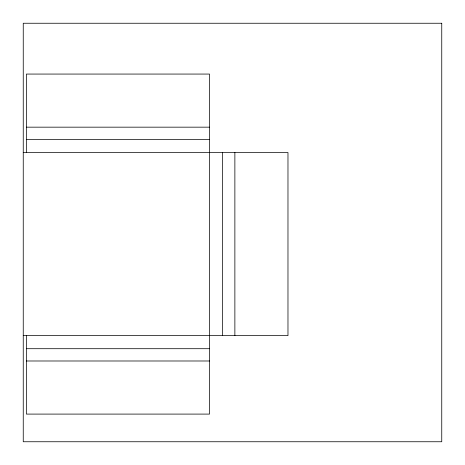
<?xml version="1.0" encoding="UTF-8"?>
<svg xmlns="http://www.w3.org/2000/svg" width="465" height="465" viewBox="0 0 465 465"><rect width="100%" height="100%" fill="white"/><g stroke="black" fill="none" stroke-linecap="round" stroke-linejoin="round"><path stroke-width="0.7" d="M26.412 127.166L209.506 127.166M26.412 139.453L209.506 139.453M23.25 152.532L287.975 152.532L287.975 335.625L23.25 335.625M26.412 348.704L209.506 348.704M26.412 360.991L209.506 360.991M234.871 152.532L234.871 335.625M222.584 152.532L222.584 335.625M26.412 152.532L26.412 74.063L209.506 74.063L209.506 414.094L26.412 414.094L26.412 335.625M441.75 23.25L23.25 23.25L23.25 441.75L441.75 441.75L441.75 23.25"/></g></svg>
